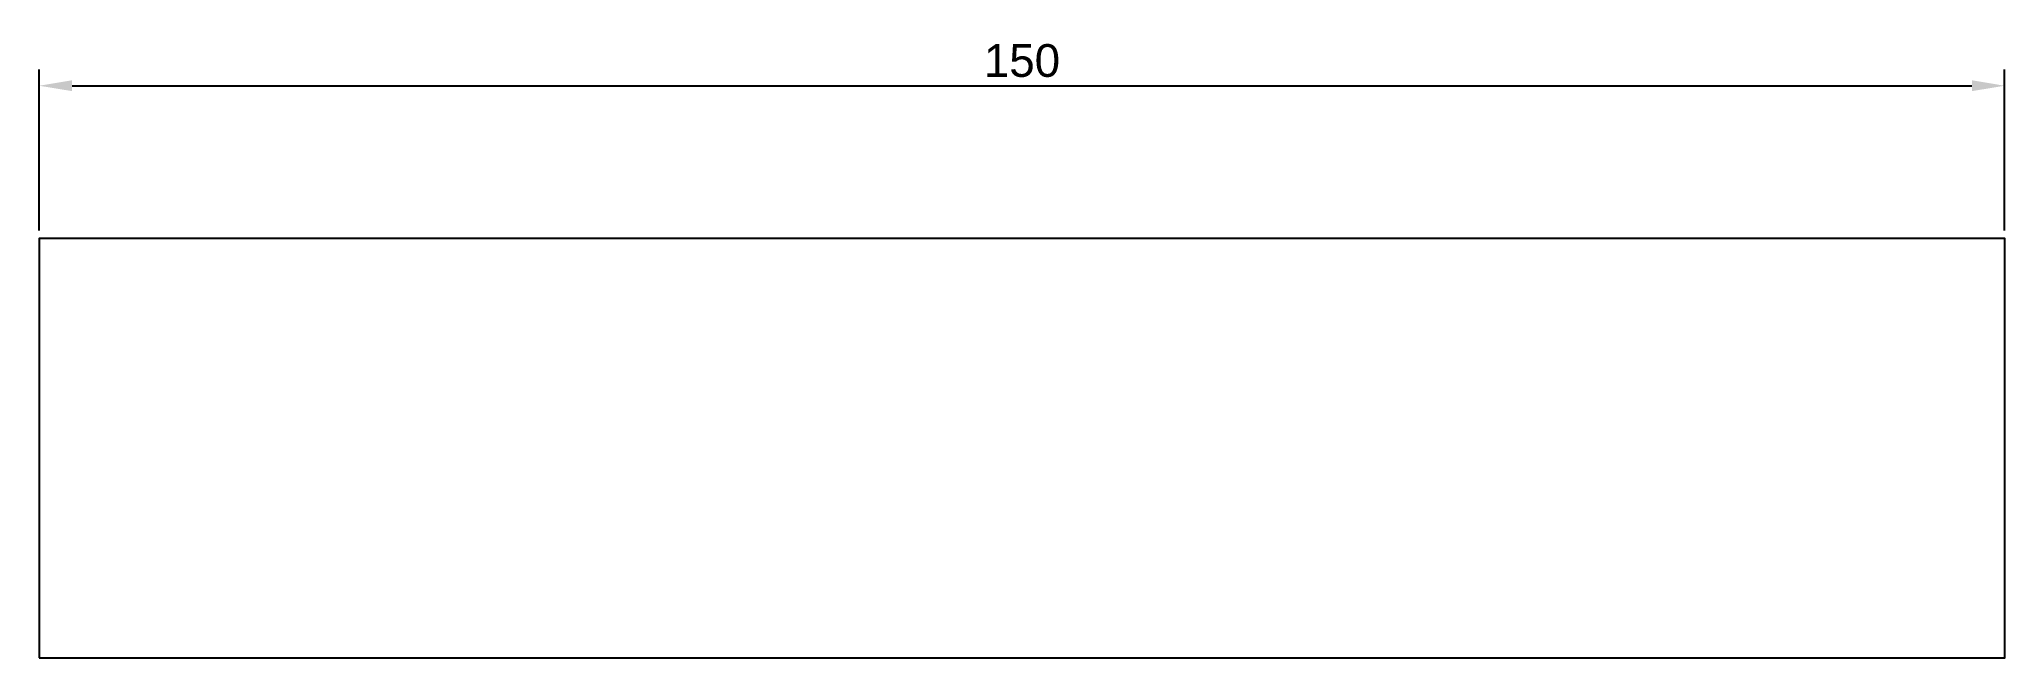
# Model space of a CAD drawing. Header units: millimetres. Extents: x 51 to 201, y 48 to 96.
import ezdxf

# ---------------------------------------------------------------- set-up
doc = ezdxf.new("R2010")
doc.units = ezdxf.units.MM
doc.layers.add('dim', color=10, linetype='Continuous')
doc.styles.get("Standard").update_dxf_attribs({"font": 'arial.ttf'})
doc.dimstyles.new('ISO-25', dxfattribs={"dimtxt": 2.5, "dimasz": 2.5, "dimexe": 1.25, "dimexo": 0.625, "dimtad": 1, "dimtxsty": 'Standard', "dimcen": 2.5, "dimadec": 0, "dimazin": 0, "dimtfac": 1, "dimtmove": 0, "dimatfit": 3, "dimfxl": 1, "dimarcsym": 0})

# ---------------------------------------------------------------- blocks, each defined once
blk = doc.blocks.new('*D1')
at = {"layer": 'Defpoints', "color": 0, "transparency": 16777216}
for p in [(201.03, 92.04), (51.03, 80.38), (201.03, 80.38)]:
    blk.add_point(p, dxfattribs=at)
at = {"layer": 'dim', "color": 0, "lineweight": -2, "transparency": 16777216}
for p, q in [((51.03, 81), (51.03, 93.29)), ((201.03, 81), (201.03, 93.29)), ((53.53, 92.04), (198.53, 92.04))]:
    blk.add_line(p, q, dxfattribs=at)
at = {"layer": 'dim', "color": 0, "transparency": 16777216}
for points in [[(53.53, 92.46), (53.53, 91.63), (51.03, 92.04)], [(198.53, 92.46), (198.53, 91.63), (201.03, 92.04)]]:
    blk.add_solid(points, dxfattribs=at)
at = {"layer": 'dim', "color": 0, "transparency": 16777216, "insert": (126.03, 93.95), "char_height": 2.5, "attachment_point": 5}
blk.add_mtext('150', dxfattribs=at)

msp = doc.modelspace()

# ---------------------------------------------------------------- linework, layer by layer
msp.add_lwpolyline([(51.034, 48.376), (201.034, 48.376), (201.034, 80.376), (51.034, 80.376)], close=True)

# ---------------------------------------------------------------- dimensions: what is measured, and where the dimension line sits
at = {"layer": 'dim'}
dim = msp.add_linear_dim(base=(201.034, 92.045), p1=(51.034, 80.376), p2=(201.034, 80.376), dimstyle='ISO-25', dxfattribs=at)
dim.commit()
dim.dimension.update_dxf_attribs({"geometry": '*D1', "text_midpoint": (126.034, 93.946)})

doc.saveas('drawing.dxf')
